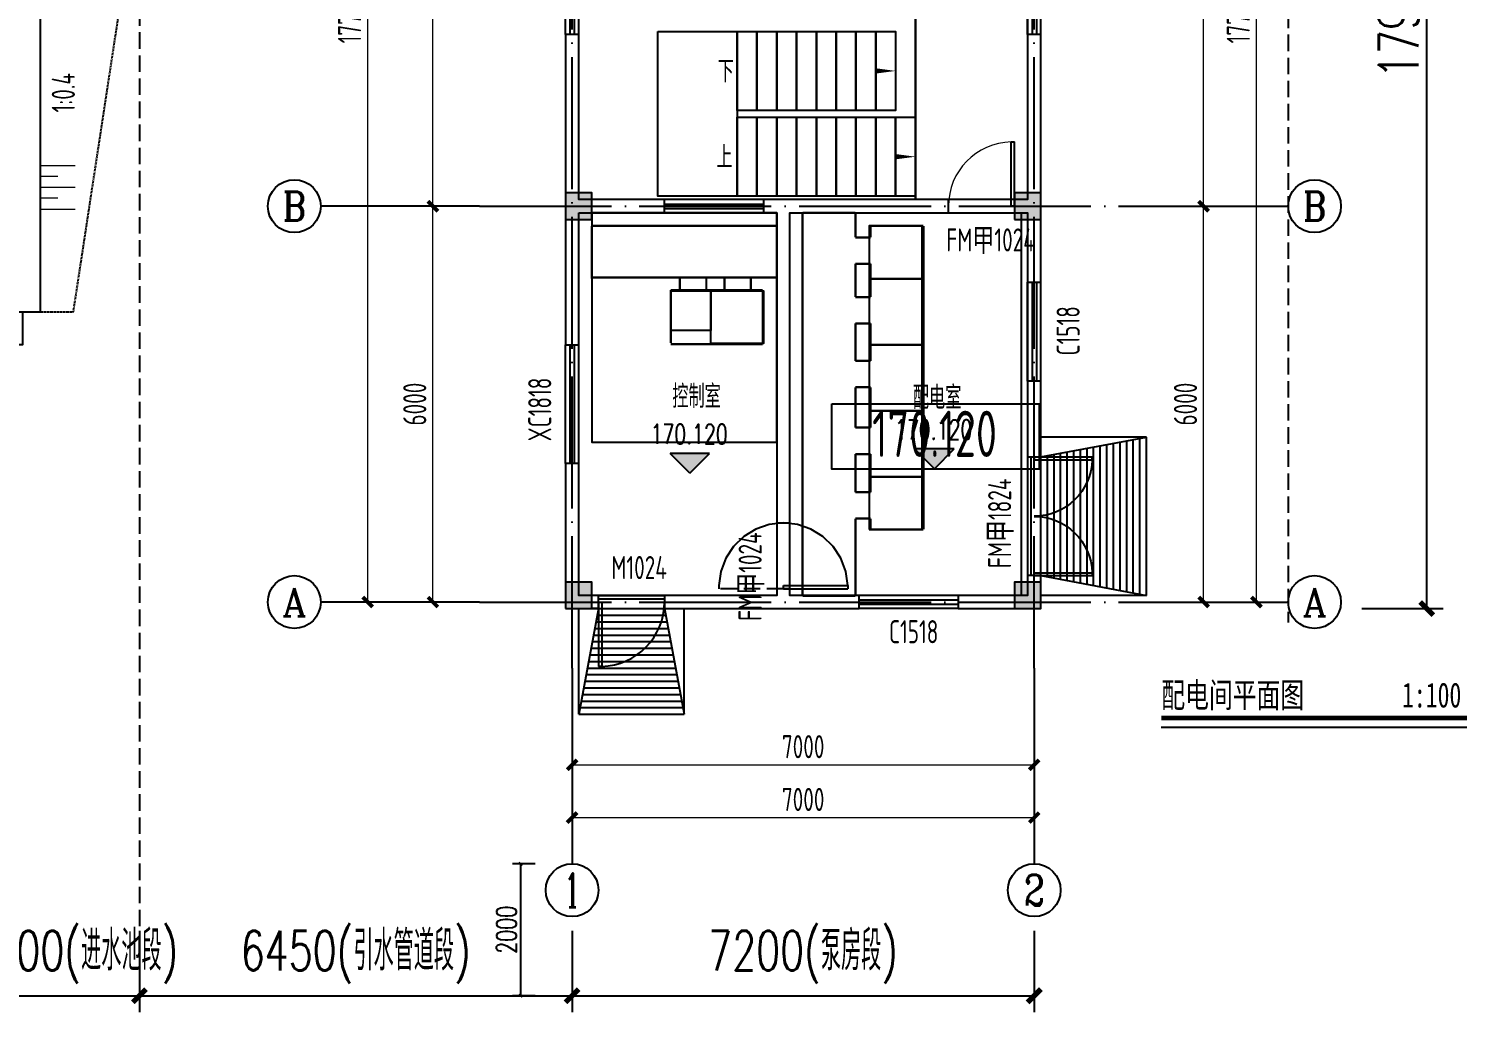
# Model space of a CAD drawing. Header units: millimetres. Extents: x 1742399 to 4898386, y 2481636 to 5226310.
# Drawn here: x 2471806 to 2493623, y 2524814 to 2539720 of the extents above; entities that cross this region are included whole.
import ezdxf
from ezdxf.enums import TextEntityAlignment as Align

# ---------------------------------------------------------------- set-up
doc = ezdxf.new("R2010")
doc.units = ezdxf.units.MM
doc.header["$LTSCALE"] = 1000
for name, pattern in [('DASH', [0.35, 0.25, -0.1]), ('DASHED', [0.75, 0.5, -0.25]), ('DOTE', [2.42, 2, -0.2, 0.02, -0.2])]:
    doc.linetypes.add(name, pattern=pattern)
for name, color, linetype in [('AXIS', 3, 'Continuous'), ('AXIS_TEXT', 7, 'Continuous'), ('DIM_SYMB', 3, 'Continuous'), ('DOOR_FIRE', 3, 'Continuous'), ('DOTE', 1, 'DOTE'), ('DXPM', 4, 'Continuous'), ('E-电缆沟', 2, 'Continuous'), ('E-箱柜', 3, 'Continuous'), ('PUB_DIM', 3, 'Continuous'), ('PUB_HATCH', 8, 'Continuous'), ('RAIL', 6, 'Continuous'), ('STAIR', 2, 'Continuous'), ('TWT_DIM', 3, 'Continuous'), ('WALL', 4, 'Continuous'), ('WALL_EXT', 4, 'Continuous'), ('WALL_INT', 4, 'Continuous'), ('WINDOW', 3, 'Continuous'), ('YHG_填充', 8, 'Continuous'), ('YHG_柱', 4, 'Continuous'), ('YHJ_引出、索引', 3, 'Continuous'), ('房间轮廓线', 6, 'Continuous'), ('控制间轮廓', 7, 'Continuous'), ('电缆沟', 7, 'Continuous'), ('细线', 4, 'Continuous'), ('轮廓线', 2, 'Continuous'), ('配电间轮廓', 7, 'Continuous')]:
    doc.layers.add(name, color=color, linetype=linetype)
doc.layers.add('FLOOR', color=2, linetype='Continuous', lineweight=30)
doc.layers.add('文字', color=4, linetype='Continuous', lineweight=0)
doc.styles.add('_TCH_AXIS', font='COMPLEX', dxfattribs={"bigfont": 'GBCBIG'})
doc.styles.add('_TCH_DIM', font='SIMPLEX', dxfattribs={"bigfont": 'GBCBIG'})
doc.styles.add('_TCH_DIM_T3', font='SIMPLEX', dxfattribs={"width": 0.705882, "bigfont": 'GBCBIG'})
doc.styles.add('biaotilan', font='', dxfattribs={"width": 0.7})
doc.styles.add('COMPLEX', font='COMPLEX')
doc.styles.add('HZ1', font='romans.shx', dxfattribs={"width": 0.7, "bigfont": 'hztxt.shx'})
doc.styles.add('TSSD_Rein', font='TSSDENG', dxfattribs={"width": 0.7, "bigfont": '@1HZTXT'})
doc.styles.add('TSSD_REIN_T3', font='tssdeng.shx', dxfattribs={"width": 0.7, "bigfont": 'hztxt.shx'})
doc.styles.add('tssdeng', font='tssdeng.shx', dxfattribs={"width": 0.7, "bigfont": 'hztxt.shx'})
doc.styles.get('biaotilan').set_extended_font_data('SimSun')
doc.dimstyles.new('_TCH_ARCH&&100', dxfattribs={"dimtxt": 350, "dimasz": 150, "dimexe": 100, "dimexo": 200, "dimgap": 100, "dimtad": 1, "dimdec": 0, "dimzin": 0, "dimdsep": 46, "dimtxsty": 'TSSD_REIN_T3', "dimblk": 'ARCHTICK', "dimcen": 0.09, "dimclrt": 7, "dimazin": 2, "dimtfac": 1, "dimtdec": 0, "dimtix": 1, "dimtmove": 2, "dimatfit": 3, "dimfxl": 1, "dimfxlon": 1, "dimtolj": 1, "dimtzin": 0, "dimlwd": 18, "dimlwe": 18, "dimarcsym": 0})
doc.dimstyles.new('_TCH_ARCH&&200', dxfattribs={"dimtxt": 600, "dimasz": 200, "dimexe": 250, "dimexo": 300, "dimgap": 126.25, "dimtad": 1, "dimdec": 0, "dimzin": 0, "dimdsep": 46, "dimtxsty": '_TCH_DIM_T3', "dimblk": 'ARCHTICK', "dimcen": 0.09, "dimclrt": 7, "dimazin": 2, "dimtfac": 1, "dimtdec": 0, "dimtix": 1, "dimtmove": 2, "dimatfit": 3, "dimfxl": 75, "dimtolj": 1, "dimtzin": 0, "dimarcsym": 0})
doc.dimstyles.new('_TCH_ARCH&&50', dxfattribs={"dimtxt": 148.75, "dimasz": 50, "dimexe": 125, "dimexo": 150, "dimgap": 63.125, "dimtad": 1, "dimdec": 0, "dimzin": 0, "dimdsep": 46, "dimtxsty": '_TCH_DIM_T3', "dimblk": 'ARCHTICK', "dimcen": 0.09, "dimclrt": 7, "dimazin": 2, "dimtfac": 1, "dimtdec": 0, "dimtix": 1, "dimtmove": 2, "dimatfit": 3, "dimfxl": 75, "dimtolj": 1, "dimtzin": 0, "dimarcsym": 0})

# ---------------------------------------------------------------- blocks, each defined once
blk = doc.blocks.new('$DorLib2D$00000001')
for p, q in [((0.45, 0.975), (0.5, 0.975)), ((0.45, 0), (0.45, 0.975)), ((0.5, 0), (0.5, 0.975)), ((0.5, 0), (0.45, 0))]:
    blk.add_line(p, q)
at = {"lineweight": 13}
blk.add_arc((0.475, 0), 0.975, 91.4693, 180, dxfattribs=at)
blk = doc.blocks.new('_ArchTick')
at = {"color": 0, "linetype": 'ByBlock', "const_width": 0.4}
blk.add_lwpolyline([(-0.5, -0.5), (0.5, 0.5)], dxfattribs=at)
blk = doc.blocks.new('*D1142')
at = {"layer": 'AXIS', "color": 0, "lineweight": 18, "transparency": 16777216}
for p, q in [((2490400, 2548731), (2490501, 2548731)), ((2490401, 2531031), (2490401, 2548731)), ((2490400, 2531031), (2490501, 2531031))]:
    blk.add_line(p, q, dxfattribs=at)
at = {"layer": 'Defpoints', "color": 0, "transparency": 16777216}
for p in [(2489563, 2548731), (2490401, 2548731), (2489563, 2531031)]:
    blk.add_point(p, dxfattribs=at)
at = {"layer": 'AXIS', "color": 0, "lineweight": 18, "transparency": 16777216, "xscale": 150, "yscale": 150, "zscale": 150}
for p, rotation in [((2490401, 2548731), 90), ((2490401, 2531031), 270)]:
    blk.add_blockref('_ArchTick', p, dxfattribs=dict(at, rotation=rotation))
at = {"layer": 'AXIS', "color": 7, "transparency": 16777216, "insert": (2490126, 2539881), "char_height": 350, "attachment_point": 5, "rotation": 90, "style": 'TSSD_REIN_T3'}
blk.add_mtext('\\A1;17700', dxfattribs=at)
blk = doc.blocks.new('*D1143')
at = {"layer": 'AXIS', "color": 0, "lineweight": 18, "transparency": 16777216}
for p, q in [((2489600, 2537031), (2489701, 2537031)), ((2489601, 2531031), (2489601, 2537031)), ((2489600, 2531031), (2489701, 2531031))]:
    blk.add_line(p, q, dxfattribs=at)
at = {"layer": 'Defpoints', "color": 0, "transparency": 16777216}
for p in [(2488888, 2537031), (2489601, 2537031), (2488888, 2531031)]:
    blk.add_point(p, dxfattribs=at)
at = {"layer": 'AXIS', "color": 0, "lineweight": 18, "transparency": 16777216, "xscale": 150, "yscale": 150, "zscale": 150}
for p, rotation in [((2489601, 2537031), 90), ((2489601, 2531031), 270)]:
    blk.add_blockref('_ArchTick', p, dxfattribs=dict(at, rotation=rotation))
at = {"layer": 'AXIS', "color": 7, "transparency": 16777216, "insert": (2489326, 2534031), "char_height": 350, "attachment_point": 5, "rotation": 90, "style": 'TSSD_REIN_T3'}
blk.add_mtext('\\A1;6000', dxfattribs=at)
blk = doc.blocks.new('*D1144')
at = {"layer": 'AXIS', "color": 0, "lineweight": 18, "transparency": 16777216}
for p, q in [((2489600, 2544031), (2489701, 2544031)), ((2489601, 2537031), (2489601, 2544031)), ((2489600, 2537031), (2489701, 2537031))]:
    blk.add_line(p, q, dxfattribs=at)
at = {"layer": 'Defpoints', "color": 0, "transparency": 16777216}
for p in [(2488888, 2544031), (2489601, 2544031), (2488888, 2537031)]:
    blk.add_point(p, dxfattribs=at)
at = {"layer": 'AXIS', "color": 0, "lineweight": 18, "transparency": 16777216, "xscale": 150, "yscale": 150, "zscale": 150}
for p, rotation in [((2489601, 2544031), 90), ((2489601, 2537031), 270)]:
    blk.add_blockref('_ArchTick', p, dxfattribs=dict(at, rotation=rotation))
at = {"layer": 'AXIS', "color": 7, "transparency": 16777216, "insert": (2489326, 2540531), "char_height": 350, "attachment_point": 5, "rotation": 90, "style": 'TSSD_REIN_T3'}
blk.add_mtext('\\A1;7000', dxfattribs=at)
blk = doc.blocks.new('*D1146')
at = {"layer": 'AXIS', "color": 0, "lineweight": 18, "transparency": 16777216}
for p, q in [((2480035, 2528565), (2480035, 2528464)), ((2480035, 2528564), (2487035, 2528564)), ((2487035, 2528565), (2487035, 2528464))]:
    blk.add_line(p, q, dxfattribs=at)
at = {"layer": 'Defpoints', "color": 0, "transparency": 16777216}
for p in [(2480035, 2530031), (2487035, 2530031), (2487035, 2528564)]:
    blk.add_point(p, dxfattribs=at)
at = {"layer": 'AXIS', "color": 0, "lineweight": 18, "transparency": 16777216, "xscale": 150, "yscale": 150, "zscale": 150, "rotation": 180}
blk.add_blockref('_ArchTick', (2480035, 2528564), dxfattribs=at)
at = {"layer": 'AXIS', "color": 0, "lineweight": 18, "transparency": 16777216, "xscale": 150, "yscale": 150, "zscale": 150}
blk.add_blockref('_ArchTick', (2487035, 2528564), dxfattribs=at)
at = {"layer": 'AXIS', "color": 7, "transparency": 16777216, "insert": (2483535, 2528839), "char_height": 350, "attachment_point": 5, "style": 'TSSD_REIN_T3'}
blk.add_mtext('\\A1;7000', dxfattribs=at)
blk = doc.blocks.new('*D1149')
at = {"layer": 'AXIS', "color": 0, "lineweight": 18, "transparency": 16777216}
for p, q in [((2476940, 2548731), (2476839, 2548731)), ((2476939, 2531031), (2476939, 2548731)), ((2476940, 2531031), (2476839, 2531031))]:
    blk.add_line(p, q, dxfattribs=at)
at = {"layer": 'Defpoints', "color": 0, "transparency": 16777216}
for p in [(2476939, 2548731), (2478632, 2548731), (2478632, 2531031)]:
    blk.add_point(p, dxfattribs=at)
at = {"layer": 'AXIS', "color": 0, "lineweight": 18, "transparency": 16777216, "xscale": 150, "yscale": 150, "zscale": 150}
for p, rotation in [((2476939, 2548731), 90), ((2476939, 2531031), 270)]:
    blk.add_blockref('_ArchTick', p, dxfattribs=dict(at, rotation=rotation))
at = {"layer": 'AXIS', "color": 7, "transparency": 16777216, "insert": (2476664, 2539881), "char_height": 350, "attachment_point": 5, "rotation": 90, "style": 'TSSD_REIN_T3'}
blk.add_mtext('\\A1;17700', dxfattribs=at)
blk = doc.blocks.new('*D1150')
at = {"layer": 'AXIS', "color": 0, "lineweight": 18, "transparency": 16777216}
for p, q in [((2477928, 2537031), (2477827, 2537031)), ((2477927, 2531031), (2477927, 2537031)), ((2477928, 2531031), (2477827, 2531031))]:
    blk.add_line(p, q, dxfattribs=at)
at = {"layer": 'Defpoints', "color": 0, "transparency": 16777216}
for p in [(2477927, 2537031), (2478632, 2537031), (2478632, 2531031)]:
    blk.add_point(p, dxfattribs=at)
at = {"layer": 'AXIS', "color": 0, "lineweight": 18, "transparency": 16777216, "xscale": 150, "yscale": 150, "zscale": 150}
for p, rotation in [((2477927, 2537031), 90), ((2477927, 2531031), 270)]:
    blk.add_blockref('_ArchTick', p, dxfattribs=dict(at, rotation=rotation))
at = {"layer": 'AXIS', "color": 7, "transparency": 16777216, "insert": (2477652, 2534031), "char_height": 350, "attachment_point": 5, "rotation": 90, "style": 'TSSD_REIN_T3'}
blk.add_mtext('\\A1;6000', dxfattribs=at)
blk = doc.blocks.new('*D1151')
at = {"layer": 'AXIS', "color": 0, "lineweight": 18, "transparency": 16777216}
for p, q in [((2477928, 2544031), (2477827, 2544031)), ((2477927, 2537031), (2477927, 2544031)), ((2477928, 2537031), (2477827, 2537031))]:
    blk.add_line(p, q, dxfattribs=at)
at = {"layer": 'Defpoints', "color": 0, "transparency": 16777216}
for p in [(2477927, 2544031), (2478632, 2544031), (2478632, 2537031)]:
    blk.add_point(p, dxfattribs=at)
at = {"layer": 'AXIS', "color": 0, "lineweight": 18, "transparency": 16777216, "xscale": 150, "yscale": 150, "zscale": 150}
for p, rotation in [((2477927, 2544031), 90), ((2477927, 2537031), 270)]:
    blk.add_blockref('_ArchTick', p, dxfattribs=dict(at, rotation=rotation))
at = {"layer": 'AXIS', "color": 7, "transparency": 16777216, "insert": (2477652, 2540531), "char_height": 350, "attachment_point": 5, "rotation": 90, "style": 'TSSD_REIN_T3'}
blk.add_mtext('\\A1;7000', dxfattribs=at)
blk = doc.blocks.new('_AXISO')
blk.add_circle((0, 0), 0.5)
at = {"layer": 'AXIS_TEXT', "style": 'COMPLEX', "width": 1.041667}
blk.add_attdef('A', text='', height=0.56, dxfattribs=at).set_placement((-0.25, -0.28), (0.25, -0.28), align=Align.FIT)
blk = doc.blocks.new('*U1118')
at = {"layer": 'WINDOW'}
for p, q in [((0, 900), (877, 900)), ((0, 900), (0, 855)), ((877, 855), (877, 900)), ((0, 855), (877, 855)), ((0, -855), (877, -855)), ((0, -900), (0, -855)), ((877, -855), (877, -900)), ((0, -900), (877, -900))]:
    blk.add_line(p, q, dxfattribs=at)
at = {"layer": 'WINDOW', "extrusion": (0, 0, -1)}
for centre, major_axis, start_param, end_param in [((0, 877), (620, 620), 0.811042, 2.356194), ((0, -878), (-620, 620), 0.785398, 2.330551)]:
    blk.add_ellipse(centre, major_axis=major_axis, ratio=1, start_param=start_param, end_param=end_param, dxfattribs=at)
at = {"style": 'HZ1', "width": 0.7, "flags": 1}
blk.add_attdef('编号', (-948, -131), '', height=300, dxfattribs=at)
blk = doc.blocks.new('平面_单开门_宽度1000')
at = {"layer": 'WINDOW'}
for p, q in [((0, 0), (50, 0)), ((0, 0), (0, -975)), ((50, 0), (50, -975)), ((50, -975), (0, -975))]:
    blk.add_line(p, q, dxfattribs=at)
blk.add_ellipse((25, 0), major_axis=(559, 799), ratio=1, start_param=3.777471, end_param=5.322623, dxfattribs=at)
at = {"style": 'HZ1', "width": 0.7, "flags": 1}
blk.add_attdef('编号', (334, 254), '', height=300, dxfattribs=at)
blk = doc.blocks.new('平面_双向单开门_宽度1000')
at = {"layer": 'WINDOW'}
for p, q in [((-417, 907), (-599, 794)), ((-213, 976), (-417, 907)), ((0, 1000), (-213, 976)), ((213, 976), (0, 1000)), ((417, 907), (213, 976)), ((599, 794), (417, 907)), ((-599, 794), (-753, 644)), ((753, 644), (599, 794)), ((-871, 464), (-946, 263)), ((-753, 644), (-871, 464)), ((871, 464), (753, 644)), ((946, 263), (871, 464)), ((-946, 263), (-975, 50)), ((975, 50), (946, 263)), ((-975, 50), (-975, 0)), ((0, 50), (975, 50)), ((0, 0), (0, 50)), ((0, 0), (975, 0)), ((975, 50), (975, 0))]:
    blk.add_line(p, q, dxfattribs=at)
at = {"layer": 'WINDOW', "linetype": 'DASH'}
blk.add_line((0, 0), (-975, 0), dxfattribs=at)
at = {"style": 'HZ1', "width": 0.7, "flags": 1}
blk.add_attdef('编号', (-178, -413), '', height=300, dxfattribs=at)
blk = doc.blocks.new('标高_平面标注')
at = {"layer": 'AXIS'}
blk.add_hatch(color=256, dxfattribs=at).paths.add_polyline_path([(0, 0), (300, 300), (-300, 300)])
for p, q in [((0, 0), (-300, 300)), ((300, 300), (-300, 300)), ((0, 0), (300, 300))]:
    blk.add_line(p, q, dxfattribs=at)
at = {"layer": 'AXIS_TEXT', "style": 'HZ1', "width": 0.7, "flags": 4}
blk.add_attdef('标高', text='', height=300, dxfattribs=at).set_placement((-11, 442), align=Align.CENTER)
blk = doc.blocks.new('*U1021')
at = {"layer": 'DXPM', "color": 4, "linetype": 'DASHED', "ltscale": 0.03, "flags": 128}
blk.add_lwpolyline([(500, -5700), (1000, -5700), (1792, -500)], dxfattribs=at)
at = {"layer": 'RAIL'}
blk.add_lwpolyline([(60, -5700), (60, -440)], dxfattribs=at)
at = {"layer": '文字', "color": 3}
for p, q in [((1024, -3486), (500, -3486)), ((762, -3649), (500, -3649)), ((1024, -3818), (500, -3818)), ((762, -3980), (500, -3980)), ((1024, -4149), (500, -4149))]:
    blk.add_line(p, q, dxfattribs=at)
at = {"layer": '文字'}
for p, q in [((-835, -4711), (-835, -5700)), ((-514, -4711), (-514, -5700)), ((-193, -4711), (-193, -5700)), ((-674, -5206), (-674, -5700)), ((-354, -5206), (-354, -5700))]:
    blk.add_line(p, q, dxfattribs=at)
at = {"layer": '轮廓线'}
blk.add_line((0, 0), (-4500, 0), dxfattribs=at)
for points in [[(0, -500), (0, -5700), (500, -5700), (500, -500)], [(0, -5700), (-4500, -5700)], [(226, -5700), (226, -6200), (-4500, -6200)]]:
    blk.add_lwpolyline(points, dxfattribs=at)
at = {"color": 3, "style": 'TSSD_Rein', "width": 0.7}
blk.add_text('1:0.4', height=350, rotation=90, dxfattribs=at).set_placement((847, -2082), align=Align.MIDDLE_RIGHT)
blk.add_attdef('坡度-平面', (-2667, -5307), '', height=300, dxfattribs=at)
at = {"layer": 'AXIS', "color": 3, "style": 'TSSD_Rein', "width": 0.7}
for s, p in [('引水渠道', (-3291, -2545)), ('C20素混凝土护坡', (-3514, -2957))]:
    blk.add_text(s, height=350, dxfattribs=at).set_placement(p)
at = {"layer": 'TWT_DIM', "color": 3, "style": 'TSSD_Rein', "width": 0.7}
for s, p in [('引水坡道', (-3378, -2487)), ('C20素混凝土护坡', (-4265, -3341))]:
    blk.add_text(s, height=700, dxfattribs=at).set_placement(p)
blk.add_attdef('坡度-总平', (-3251, -5425), '', height=700, dxfattribs=at)
blk = doc.blocks.new('*D1156')
at = {"layer": 'AXIS', "color": 0, "lineweight": 18, "transparency": 16777216}
for p, q in [((2480035, 2527765), (2480035, 2527664)), ((2480035, 2527764), (2487035, 2527764)), ((2487035, 2527765), (2487035, 2527664))]:
    blk.add_line(p, q, dxfattribs=at)
at = {"layer": 'Defpoints', "color": 0, "transparency": 16777216}
for p in [(2480035, 2529050), (2487035, 2529050), (2487035, 2527764)]:
    blk.add_point(p, dxfattribs=at)
at = {"layer": 'AXIS', "color": 0, "lineweight": 18, "transparency": 16777216, "xscale": 150, "yscale": 150, "zscale": 150, "rotation": 180}
blk.add_blockref('_ArchTick', (2480035, 2527764), dxfattribs=at)
at = {"layer": 'AXIS', "color": 0, "lineweight": 18, "transparency": 16777216, "xscale": 150, "yscale": 150, "zscale": 150}
blk.add_blockref('_ArchTick', (2487035, 2527764), dxfattribs=at)
at = {"layer": 'AXIS', "color": 7, "transparency": 16777216, "insert": (2483535, 2528039), "char_height": 350, "attachment_point": 5, "style": 'TSSD_REIN_T3'}
blk.add_mtext('\\A1;7000', dxfattribs=at)
blk = doc.blocks.new('*D1157')
at = {"layer": 'Defpoints', "color": 0, "transparency": 16777216}
for p in [(2480035, 2526350), (2487035, 2526350), (2487035, 2525064)]:
    blk.add_point(p, dxfattribs=at)
at = {"layer": 'TWT_DIM', "color": 0, "lineweight": -2, "transparency": 16777216}
for p, q in [((2480035, 2526050), (2480035, 2524814)), ((2487035, 2526050), (2487035, 2524814)), ((2480035, 2525064), (2487035, 2525064))]:
    blk.add_line(p, q, dxfattribs=at)
at = {"layer": 'TWT_DIM', "color": 0, "lineweight": -2, "transparency": 16777216, "xscale": 200, "yscale": 200, "zscale": 200, "rotation": 180}
blk.add_blockref('_ArchTick', (2480035, 2525064), dxfattribs=at)
at = {"layer": 'TWT_DIM', "color": 0, "lineweight": -2, "transparency": 16777216, "xscale": 200, "yscale": 200, "zscale": 200}
blk.add_blockref('_ArchTick', (2487035, 2525064), dxfattribs=at)
at = {"layer": 'TWT_DIM', "color": 7, "transparency": 16777216, "insert": (2483535, 2525648), "char_height": 600, "attachment_point": 5, "style": '_TCH_DIM_T3'}
blk.add_mtext('\\A1;{\\W0.70588;7200(泵房段)}', dxfattribs=at)
blk = doc.blocks.new('*D1158')
at = {"layer": 'Defpoints', "color": 0, "transparency": 16777216}
for p in [(2473482, 2526350), (2480035, 2526350), (2480035, 2525064)]:
    blk.add_point(p, dxfattribs=at)
at = {"layer": 'TWT_DIM', "color": 0, "lineweight": -2, "transparency": 16777216}
for p, q in [((2473482, 2526050), (2473482, 2524814)), ((2480035, 2526050), (2480035, 2524814)), ((2473482, 2525064), (2480035, 2525064))]:
    blk.add_line(p, q, dxfattribs=at)
at = {"layer": 'TWT_DIM', "color": 0, "lineweight": -2, "transparency": 16777216, "xscale": 200, "yscale": 200, "zscale": 200, "rotation": 180}
blk.add_blockref('_ArchTick', (2473482, 2525064), dxfattribs=at)
at = {"layer": 'TWT_DIM', "color": 0, "lineweight": -2, "transparency": 16777216, "xscale": 200, "yscale": 200, "zscale": 200}
blk.add_blockref('_ArchTick', (2480035, 2525064), dxfattribs=at)
at = {"layer": 'TWT_DIM', "color": 7, "transparency": 16777216, "insert": (2476759, 2525648), "char_height": 600, "attachment_point": 5, "style": '_TCH_DIM_T3'}
blk.add_mtext('\\A1;{\\W0.70588;6450(引水管道段)}', dxfattribs=at)
blk = doc.blocks.new('*D1159')
at = {"layer": 'Defpoints', "color": 0, "transparency": 16777216}
for p in [(2471482, 2526350), (2473482, 2526350), (2473482, 2525064)]:
    blk.add_point(p, dxfattribs=at)
at = {"layer": 'TWT_DIM', "color": 0, "lineweight": -2, "transparency": 16777216}
for p, q in [((2471482, 2526050), (2471482, 2524814)), ((2473482, 2526050), (2473482, 2524814)), ((2471482, 2525064), (2471282, 2525064)), ((2471482, 2525064), (2473482, 2525064)), ((2473482, 2525064), (2473682, 2525064))]:
    blk.add_line(p, q, dxfattribs=at)
at = {"layer": 'TWT_DIM', "color": 0, "lineweight": -2, "transparency": 16777216, "xscale": 200, "yscale": 200, "zscale": 200}
blk.add_blockref('_ArchTick', (2471482, 2525064), dxfattribs=at)
at = {"layer": 'TWT_DIM', "color": 0, "lineweight": -2, "transparency": 16777216, "xscale": 200, "yscale": 200, "zscale": 200, "rotation": 180}
blk.add_blockref('_ArchTick', (2473482, 2525064), dxfattribs=at)
at = {"layer": 'TWT_DIM', "color": 7, "transparency": 16777216, "insert": (2472482, 2525648), "char_height": 600, "attachment_point": 5, "style": '_TCH_DIM_T3'}
blk.add_mtext('\\A1;{\\W0.70588;2000(进水池段)}', dxfattribs=at)
blk = doc.blocks.new('*D1160')
at = {"layer": 'Defpoints', "color": 0, "transparency": 16777216}
for p in [(2491695, 2548831), (2492981, 2548831), (2491695, 2530931)]:
    blk.add_point(p, dxfattribs=at)
at = {"layer": 'TWT_DIM', "color": 0, "lineweight": -2, "transparency": 16777216}
for p, q in [((2491995, 2548831), (2493231, 2548831)), ((2492981, 2530931), (2492981, 2548831)), ((2491995, 2530931), (2493231, 2530931))]:
    blk.add_line(p, q, dxfattribs=at)
at = {"layer": 'TWT_DIM', "color": 0, "lineweight": -2, "transparency": 16777216, "xscale": 200, "yscale": 200, "zscale": 200}
for p, rotation in [((2492981, 2548831), 90), ((2492981, 2530931), 270)]:
    blk.add_blockref('_ArchTick', p, dxfattribs=dict(at, rotation=rotation))
at = {"layer": 'TWT_DIM', "color": 7, "transparency": 16777216, "insert": (2492554, 2539881), "char_height": 600, "attachment_point": 5, "rotation": 90, "style": '_TCH_DIM_T3'}
blk.add_mtext('\\A1;17900', dxfattribs=at)
blk = doc.blocks.new('总平_标高')
at = {"layer": 'TWT_DIM', "color": 3}
blk.add_lwpolyline([(-1556, 989), (1583, 989), (1583, 0), (-1556, 0)], close=True, dxfattribs=at)
at = {"layer": 'TWT_DIM', "color": 3, "style": 'TSSD_Rein', "width": 0.7}
blk.add_attdef('标高', text='', height=700, dxfattribs=at).set_placement((1, 186), align=Align.CENTER)
blk = doc.blocks.new('平面_窗')
at = {"layer": 'WINDOW'}
for p, q in [((-100, 0), (100, 0)), ((-100, -1800), (-100, 0)), ((-33, 0), (-33, -1800)), ((33, 0), (33, -1800)), ((100, -1800), (100, 0)), ((100, -1800), (-100, -1800))]:
    blk.add_line(p, q, dxfattribs=at)
at = {"style": 'HZ1', "width": 0.7, "flags": 1}
blk.add_attdef('编号', (-598, -1035), '', height=300, dxfattribs=at)
blk = doc.blocks.new('*U1073')
at = {"layer": 'WINDOW'}
for p, q in [((-100, 0), (100, 0)), ((-100, -1500), (-100, 0)), ((-33, 0), (-33, -1500)), ((33, 0), (33, -1500)), ((100, -1500), (100, 0)), ((100, -1500), (-100, -1500))]:
    blk.add_line(p, q, dxfattribs=at)
at = {"style": 'HZ1', "width": 0.7, "flags": 1}
blk.add_attdef('编号', (-598, -1035), '', height=300, dxfattribs=at)
blk = doc.blocks.new('*U1072')
at = {"layer": 'STAIR'}
for p, q in [((1600, 2400), (0, 2400)), ((0, 0), (0, 2400)), ((0, 2100), (1600, 2400)), ((1600, 0), (1600, 2400)), ((500, 206), (500, 2194)), ((600, 188), (600, 2213)), ((700, 169), (700, 2231)), ((800, 150), (800, 2250)), ((900, 131), (900, 2269)), ((1000, 113), (1000, 2287)), ((1100, 94), (1100, 2306)), ((1200, 75), (1200, 2325)), ((1300, 56), (1300, 2344)), ((1400, 38), (1400, 2362)), ((1500, 19), (1500, 2381)), ((100, 281), (100, 2119)), ((200, 263), (200, 2138)), ((300, 244), (300, 2156)), ((400, 225), (400, 2175)), ((0, 300), (1600, 0)), ((1600, 0), (0, 0))]:
    blk.add_line(p, q, dxfattribs=at)
at = {"layer": 'WALL'}
blk.add_line((0, 2100), (0, 2200), dxfattribs=at)
blk = doc.blocks.new('*U1074')
at = {"layer": 'STAIR'}
for p, q in [((1600, 1600), (0, 1600)), ((0, 0), (0, 1600)), ((0, 1300), (1600, 1600)), ((1300, 56), (1300, 1544)), ((1400, 38), (1400, 1562)), ((1500, 19), (1500, 1581)), ((1600, 0), (1600, 1600)), ((100, 281), (100, 1319)), ((200, 263), (200, 1338)), ((300, 244), (300, 1356)), ((400, 225), (400, 1375)), ((500, 206), (500, 1394)), ((600, 188), (600, 1413)), ((700, 169), (700, 1431)), ((800, 150), (800, 1450)), ((900, 131), (900, 1469)), ((1000, 113), (1000, 1487)), ((1100, 94), (1100, 1506)), ((1200, 75), (1200, 1525)), ((0, 300), (1600, 0)), ((1600, 0), (0, 0))]:
    blk.add_line(p, q, dxfattribs=at)
at = {"layer": 'WALL'}
blk.add_line((0, 1300), (0, 1400), dxfattribs=at)
blk = doc.blocks.new('*U1035')
at = {"layer": 'STAIR'}
for points in [[(0, 2500), (1200, 2500), (1200, 0), (0, 0)], [(1200, 2500), (1500, 2500), (1500, 1300), (1200, 1300)], [(1500, 2500), (1800, 2500), (1800, 1300), (1500, 1300)], [(1800, 2500), (2100, 2500), (2100, 1300), (1800, 1300)], [(2100, 2500), (2400, 2500), (2400, 1300), (2100, 1300)], [(2400, 2500), (2700, 2500), (2700, 1300), (2400, 1300)], [(2700, 2500), (3000, 2500), (3000, 1300), (2700, 1300)], [(3000, 2500), (3300, 2500), (3300, 1300), (3000, 1300)], [(3300, 2500), (3600, 2500), (3600, 1300), (3300, 1300)], [(1200, 1200), (1500, 1200), (1500, 0), (1200, 0)], [(1500, 1200), (1800, 1200), (1800, 0), (1500, 0)], [(1800, 1200), (2100, 1200), (2100, 0), (1800, 0)], [(2100, 1200), (2400, 1200), (2400, 0), (2100, 0)], [(2400, 1200), (2700, 1200), (2700, 0), (2400, 0)], [(2700, 1200), (3000, 1200), (3000, 0), (2700, 0)], [(3000, 1200), (3300, 1200), (3300, 0), (3000, 0)], [(3300, 1200), (3600, 1200), (3600, 0), (3300, 0)], [(3600, 1200), (3900, 1200), (3900, 0), (3600, 0)]]:
    blk.add_lwpolyline(points, close=True, dxfattribs=at)
for points in [[(1500, 2500), (1500, 1300)], [(1500, 1200), (1500, 0)]]:
    blk.add_lwpolyline(points, dxfattribs=at)
at = {"layer": 'YHJ_引出、索引'}
for points in [[(1200, 1900, 0, 0, 0), (3600, 1900, 0, 80, 0), (3300, 1900, 0, 0, 0)], [(1200, 600, 0, 0, 0), (3900, 600, 0, 80, 0), (3600, 600, 0, 0, 0)]]:
    blk.add_lwpolyline(points, format="xyseb", dxfattribs=at)
at = {"layer": 'YHJ_引出、索引', "color": 7, "style": '_TCH_DIM'}
for s, p in [('下', (905, 1725)), ('上', (886, 425))]:
    blk.add_text(s, height=338, dxfattribs=at).set_placement(p)
blk = doc.blocks.new('*U1058')
at = {"layer": 'PUB_HATCH'}
blk.add_solid([(-200, -200), (200, -200), (-200, 200), (200, 200)], dxfattribs=at)
at = {"layer": 'YHG_柱'}
blk.add_lwpolyline([(-200, -200), (200, -200), (200, 200), (-200, 200)], close=True, dxfattribs=at)
blk = doc.blocks.new('*D1162')
at = {"layer": 'Defpoints', "color": 0, "transparency": 16777216}
for p in [(2479627, 2527064), (2479255, 2525064), (2479627, 2525064)]:
    blk.add_point(p, dxfattribs=at)
at = {"layer": 'YHG_填充', "color": 0, "lineweight": -2, "transparency": 16777216}
for p, q in [((2479477, 2527064), (2479130, 2527064)), ((2479255, 2527064), (2479255, 2525064)), ((2479477, 2525064), (2479130, 2525064))]:
    blk.add_line(p, q, dxfattribs=at)
at = {"layer": 'YHG_填充', "color": 0, "lineweight": -2, "transparency": 16777216, "xscale": 50, "yscale": 50, "zscale": 50}
for p, rotation in [((2479255, 2527064), 90), ((2479255, 2525064), 270)]:
    blk.add_blockref('_ArchTick', p, dxfattribs=dict(at, rotation=rotation))
at = {"layer": 'YHG_填充', "color": 7, "transparency": 16777216, "insert": (2479042, 2526064), "char_height": 300, "attachment_point": 5, "rotation": 90, "style": '_TCH_DIM_T3'}
blk.add_mtext('\\A1;2000', dxfattribs=at)

msp = doc.modelspace()

# ---------------------------------------------------------------- linework, layer by layer
at = {"layer": 'AXIS'}
for p, q in [((2478632, 2537031.4), (2476227.9, 2537031.4)), ((2489562.6, 2537031.4), (2490880.7, 2537031.4)), ((2478632, 2531031.4), (2476227.9, 2531031.4)), ((2489562.6, 2531031.4), (2490880.7, 2531031.4)), ((2480035, 2530031.4), (2480035, 2527064.4)), ((2487035, 2530031.4), (2487035, 2527064.4))]:
    msp.add_line(p, q, dxfattribs=at)
at = {"layer": 'DIM_SYMB', "const_width": 70}
msp.add_lwpolyline([(2488960, 2529272.5), (2493588, 2529272.5)], dxfattribs=at)
at = {"layer": 'DIM_SYMB'}
msp.add_lwpolyline([(2488960, 2529132.5), (2493588, 2529132.5)], dxfattribs=at)
at = {"layer": 'DOTE'}
for p, q in [((2480035, 2530031.4), (2480035, 2549731.4)), ((2487035, 2530031.4), (2487035, 2549731.4)), ((2478632, 2537031.4), (2489562.6, 2537031.4)), ((2478632, 2531031.4), (2489562.6, 2531031.4))]:
    msp.add_line(p, q, dxfattribs=at)
at = {"layer": 'E-电缆沟', "const_width": 35}
for points in [[(2483526.6, 2536931.4), (2483526.6, 2536358.7)], [(2483526.6, 2536931.4), (2484326.6, 2536931.4)], [(2484326.6, 2536931.4), (2484326.6, 2536558.7)], [(2483135, 2536731.4), (2480335, 2536731.4)], [(2480335, 2536731.4), (2480335, 2535931.4)], [(2483135, 2536731.4), (2483135, 2535931.4)], [(2484556.1, 2536731.2), (2484556.1, 2536558.7)], [(2484556.1, 2536731.2), (2485356.1, 2536731.2)], [(2485356.1, 2536731.2), (2485356.1, 2536358.7)], [(2484556.1, 2536558.7), (2484326.6, 2536558.7)], [(2483526.6, 2536358.7), (2483526.6, 2535453.3)], [(2485356.1, 2536358.7), (2485356.1, 2535453.3)], [(2484556.1, 2536158.7), (2484326.6, 2536158.7)], [(2484326.6, 2536158.7), (2484326.6, 2535653.3)], [(2484556.1, 2536158.7), (2484556.1, 2535653.3)], [(2483135, 2535948.5), (2480335, 2535948.5)], [(2482922.9, 2535758.5), (2481528.6, 2535758.5)], [(2481528.6, 2535758.5), (2481528.6, 2534958.5)], [(2481668.3, 2535757.8), (2481668.3, 2535948.2)], [(2482068.3, 2535948.2), (2481668.3, 2535948.2)], [(2482068.3, 2535757.8), (2481668.3, 2535757.8)], [(2482068.3, 2535757.8), (2482068.3, 2535948.2)], [(2482341.4, 2535757.9), (2482341.4, 2535949.1)], [(2482741.4, 2535949.1), (2482341.4, 2535949.1)], [(2482741.4, 2535757.9), (2482341.4, 2535757.9)], [(2482741.4, 2535740.7), (2482741.4, 2535931.9)], [(2482922.9, 2535741.3), (2482922.9, 2534941.3)], [(2484556.1, 2535653.3), (2484326.6, 2535653.3)], [(2483526.6, 2535453.3), (2483526.6, 2534486.3)], [(2485356.1, 2535453.3), (2485356.1, 2534486.3)], [(2484556.1, 2535253.3), (2484326.6, 2535253.3)], [(2484326.6, 2535253.3), (2484326.6, 2534686.3)], [(2484556.1, 2535253.3), (2484556.1, 2534686.3)], [(2482922.9, 2534941.3), (2481528.6, 2534941.3)], [(2484556.1, 2534686.3), (2484326.6, 2534686.3)], [(2483526.6, 2534486.3), (2483526.6, 2533474.8)], [(2485356.1, 2534486.3), (2485356.1, 2533474.8)], [(2484326.6, 2534286.3), (2484326.6, 2533674.8)], [(2484556.1, 2534286.3), (2484326.6, 2534286.3)], [(2484556.1, 2534286.3), (2484556.1, 2533674.8)], [(2484556.1, 2533674.8), (2484326.6, 2533674.8)], [(2483526.6, 2533474.8), (2483526.6, 2532496.3)], [(2485356.1, 2533474.8), (2485356.1, 2532496.3)], [(2484556.1, 2533274.8), (2484326.6, 2533274.8)], [(2484326.6, 2533274.8), (2484326.6, 2532696.3)], [(2484556.1, 2533274.8), (2484556.1, 2532696.3)], [(2483526.6, 2532496.3), (2483526.6, 2531126.6)], [(2484556.1, 2532696.3), (2484326.6, 2532696.3)], [(2485356.1, 2532496.3), (2485356.1, 2532131.4)], [(2484556.1, 2532296.3), (2484326.6, 2532296.3)], [(2484326.6, 2532296.3), (2484326.6, 2531126.6)], [(2484556.1, 2532296.3), (2484556.1, 2532131.4)], [(2484556.1, 2532131.4), (2485356.1, 2532131.4)], [(2483526.6, 2531126.6), (2484326.6, 2531126.6)]]:
    msp.add_lwpolyline(points, dxfattribs=at)
at = {"layer": 'E-箱柜', "color": 3}
for points in [[(2484535, 2535931.4), (2485335, 2535931.4), (2485335, 2536731.4), (2484535, 2536731.4)], [(2484535, 2534931.4), (2485335, 2534931.4), (2485335, 2535931.4), (2484535, 2535931.4)], [(2482135, 2535748.5), (2482135, 2535148.5), (2481535, 2535148.5), (2481535, 2535748.5)], [(2482135, 2534948.5), (2482135, 2535748.5), (2482935, 2535748.5), (2482935, 2534948.5)], [(2484535, 2533931.4), (2485335, 2533931.4), (2485335, 2534931.4), (2484535, 2534931.4)], [(2484535, 2532931.4), (2485335, 2532931.4), (2485335, 2533931.4), (2484535, 2533931.4)], [(2484535, 2532131.4), (2485335, 2532131.4), (2485335, 2532931.4), (2484535, 2532931.4)]]:
    msp.add_lwpolyline(points, close=True, dxfattribs=at)
at = {"layer": 'FLOOR'}
msp.add_lwpolyline([(2485235, 2548631.4), (2485235, 2537131.4)], dxfattribs=at)
at = {"layer": 'WALL_EXT'}
for p, q in [((2480135, 2539631.4), (2479935, 2539631.4)), ((2479935, 2539631.4), (2479935, 2537231.4)), ((2480135, 2537231.4), (2480135, 2539631.4)), ((2487135, 2539631.4), (2486935, 2539631.4)), ((2486935, 2539631.4), (2486935, 2537231.4)), ((2487135, 2537231.4), (2487135, 2539631.4)), ((2479935, 2536831.4), (2479935, 2534931.4)), ((2480135, 2534931.4), (2480135, 2536831.4)), ((2486935, 2536831.4), (2486935, 2535881.4)), ((2487135, 2535881.4), (2487135, 2536831.4)), ((2486935, 2535881.4), (2487135, 2535881.4)), ((2479935, 2534931.4), (2480135, 2534931.4)), ((2486935, 2534381.4), (2486935, 2533231.4)), ((2487135, 2534381.4), (2486935, 2534381.4)), ((2487135, 2533231.4), (2487135, 2534381.4)), ((2486935, 2533231.4), (2487135, 2533231.4)), ((2480135, 2533131.4), (2479935, 2533131.4)), ((2479935, 2533131.4), (2479935, 2530931.4)), ((2480135, 2531131.4), (2480135, 2533131.4)), ((2487135, 2531431.4), (2486935, 2531431.4)), ((2486935, 2531431.4), (2486935, 2531131.4)), ((2487135, 2531331.4), (2487135, 2531431.4)), ((2487135, 2530931.4), (2487135, 2531431.4)), ((2480435, 2531131.4), (2480135, 2531131.4)), ((2480435, 2530931.4), (2480435, 2531131.4)), ((2483135, 2531131.4), (2481435, 2531131.4)), ((2481435, 2531131.4), (2481435, 2530931.4)), ((2484385, 2531131.4), (2483335, 2531131.4)), ((2484385, 2530931.4), (2484385, 2531131.4)), ((2486935, 2531131.4), (2485885, 2531131.4)), ((2485885, 2531131.4), (2485885, 2530931.4)), ((2479935, 2530931.4), (2480235, 2530931.4)), ((2480435, 2530931.4), (2480335, 2530931.4)), ((2481435, 2530931.4), (2483235, 2530931.4)), ((2483235, 2530931.4), (2484385, 2530931.4)), ((2485885, 2530931.4), (2487135, 2530931.4))]:
    msp.add_line(p, q, dxfattribs=at)
at = {"layer": 'WALL_INT'}
for p, q in [((2481435, 2537131.4), (2480335, 2537131.4)), ((2481435, 2536931.4), (2481435, 2537131.4)), ((2483235, 2537131.4), (2482935, 2537131.4)), ((2482935, 2537131.4), (2482935, 2536931.4)), ((2485735, 2537131.4), (2483235, 2537131.4)), ((2485735, 2536931.4), (2485735, 2537131.4)), ((2480335, 2536931.4), (2481435, 2536931.4)), ((2482935, 2536931.4), (2483135, 2536931.4)), ((2483135, 2536931.4), (2483135, 2532231.4)), ((2483335, 2532231.4), (2483335, 2536931.4)), ((2483335, 2536931.4), (2485735, 2536931.4)), ((2483135, 2532231.4), (2483335, 2532231.4)), ((2483335, 2531231.4), (2483135, 2531231.4)), ((2483135, 2531231.4), (2483135, 2531131.4)), ((2483335, 2531131.4), (2483335, 2531231.4))]:
    msp.add_line(p, q, dxfattribs=at)
at = {"layer": 'YHG_填充', "linetype": 'DASH'}
for points in [[(2473482.3, 2554017.1), (2473482.3, 2525367.6)], [(2490880.7, 2548731.4), (2490880.7, 2530720.4)]]:
    msp.add_lwpolyline(points, dxfattribs=at)
at = {"layer": '房间轮廓线'}
for points in [[(2480135, 2548631.4), (2486935, 2548631.4), (2486935, 2537131.4), (2480135, 2537131.4)], [(2480135, 2536931.4), (2483135, 2536931.4), (2483135, 2531131.4), (2480135, 2531131.4)], [(2483335, 2536931.4), (2486935, 2536931.4), (2486935, 2531131.4), (2483335, 2531131.4)]]:
    msp.add_lwpolyline(points, close=True, dxfattribs=at)
at = {"layer": '控制间轮廓'}
msp.add_lwpolyline([(2480335, 2536931.4), (2480335, 2533454.4), (2483135, 2533454.4), (2483135, 2536931.4)], close=True, dxfattribs=at)
at = {"layer": '细线'}
for points in [[(2486935, 2533231.4), (2486935, 2531431.4)], [(2486985, 2533231.4), (2486985, 2531431.4)], [(2480435, 2531131.4), (2481435, 2531131.4)], [(2480435, 2531081.4), (2481435, 2531081.4)]]:
    msp.add_lwpolyline(points, dxfattribs=at)
at = {"layer": '配电间轮廓'}
msp.add_lwpolyline([(2486835, 2536931.4), (2486835, 2531131.4), (2483335, 2531131.4), (2483335, 2536931.4)], close=True, dxfattribs=at)

# ---------------------------------------------------------------- block references
for name, p in [('平面_窗', (2480035, 2541431.4)), ('平面_窗', (2487035, 2541431.4)), ('*U1035', (2481335, 2537181.4)), ('*U1058', (2480135, 2537031.4)), ('*U1058', (2486935, 2537031.4)), ('*U1073', (2487035, 2535881.4)), ('平面_窗', (2480035, 2534931.4)), ('*U1072', (2487135, 2531131.4)), ('*U1118', (2487035, 2532331.4)), ('平面_双向单开门_宽度1000', (2483235, 2531231.4)), ('*U1058', (2480135, 2531131.4)), ('*U1058', (2486935, 2531131.4)), ('平面_单开门_宽度1000', (2480435, 2531031.4))]:
    msp.add_blockref(name, p)
for name, p, rotation in [('*U1073', (2481435, 2537031.4), 90), ('*U1073', (2484385, 2531031.4), 90), ('*U1074', (2480135, 2530931.4), 270)]:
    msp.add_blockref(name, p, dxfattribs=dict(rotation=rotation))
msp.add_blockref('总平_标高', (2485524.3, 2533045)).add_auto_attribs({'标高': '170.120'})
ref = msp.add_blockref('标高_平面标注', (2481818.6, 2532984.4))
ref.add_attrib('标高', '170.120', dxfattribs={"layer": 'AXIS_TEXT', "height": 300, "style": 'HZ1', "width": 0.7}).set_placement((2481807.6, 2533426.8), align=Align.CENTER)
ref = msp.add_blockref('标高_平面标注', (2485522.5, 2533051))
ref.add_attrib('标高', '170.120', dxfattribs={"layer": 'AXIS_TEXT', "height": 300, "style": 'HZ1', "width": 0.7}).set_placement((2485511.5, 2533493.3), align=Align.CENTER)
at = {"layer": 'AXIS'}
ref = msp.add_blockref('_AXISO', (2475827.9, 2537031.4), dxfattribs=dict(at, xscale=800, yscale=800, zscale=800))
ref.add_attrib('A', 'B', dxfattribs={"layer": 'AXIS_TEXT', "height": 435.3, "style": '_TCH_AXIS'}).set_placement((2475651.7, 2536813.7), (2476004.1, 2536813.7), align=Align.FIT)
ref = msp.add_blockref('_AXISO', (2491280.7, 2537031.4), dxfattribs=dict(at, xscale=800, yscale=800, zscale=800))
ref.add_attrib('A', 'B', dxfattribs={"layer": 'AXIS_TEXT', "height": 435.3, "style": '_TCH_AXIS'}).set_placement((2491104.5, 2536813.7), (2491456.9, 2536813.7), align=Align.FIT)
ref = msp.add_blockref('_AXISO', (2475827.9, 2531031.4), dxfattribs=dict(at, xscale=800, yscale=800, zscale=800))
ref.add_attrib('A', 'A', dxfattribs={"layer": 'AXIS_TEXT', "height": 425.2, "style": '_TCH_AXIS'}).set_placement((2475645.7, 2530818.8), (2476010.1, 2530818.8), align=Align.FIT)
ref = msp.add_blockref('_AXISO', (2491280.7, 2531031.4), dxfattribs=dict(at, xscale=800, yscale=800, zscale=800))
ref.add_attrib('A', 'A', dxfattribs={"layer": 'AXIS_TEXT', "height": 425.2, "style": '_TCH_AXIS'}).set_placement((2491098.5, 2530818.8), (2491462.9, 2530818.8), align=Align.FIT)
ref = msp.add_blockref('_AXISO', (2480035, 2526664.4), dxfattribs=dict(at, xscale=800, yscale=800, zscale=800))
ref.add_attrib('A', '1', dxfattribs={"layer": 'AXIS_TEXT', "height": 514.7, "style": '_TCH_AXIS'}).set_placement((2479924.7, 2526407), (2480145.3, 2526407), align=Align.FIT)
ref = msp.add_blockref('_AXISO', (2487035, 2526664.4), dxfattribs=dict(at, xscale=800, yscale=800, zscale=800))
ref.add_attrib('A', '2', dxfattribs={"layer": 'AXIS_TEXT', "height": 465.9, "style": '_TCH_AXIS'}).set_placement((2486879.7, 2526431.4), (2487190.4, 2526431.4), align=Align.FIT)
at = {"layer": 'DOOR_FIRE', "xscale": 1000, "yscale": 1000, "zscale": 200}
msp.add_blockref('$DorLib2D$00000001', (2486235, 2537031.4), dxfattribs=at)
at = {"layer": 'RAIL'}
msp.add_blockref('*U1021', (2471482.3, 2541131.4), dxfattribs=at).add_auto_attribs({'坡度-平面': '1:5.0', '坡度-总平': '1:5.0'})

# ---------------------------------------------------------------- texts
at = {"layer": 'DIM_SYMB', "color": 7, "style": 'biaotilan', "width": 0.7}
for s, p in [('配电间平面图', (2488960, 2529433.3)), ('1:100', (2492604.9, 2529433.3))]:
    msp.add_text(s, height=377.64, dxfattribs=at).set_placement(p)
at = {"layer": 'PUB_DIM', "color": 7, "char_height": 350, "attachment_point": 5, "style": 'TSSD_REIN_T3'}
for s, insert in [('\\A1;{\\Ftssdeng,hztxt|c134;FM\\fSimSun|b0|i0|c134|p2;甲\\Ftssdeng,hztxt|c134;1024}', (2486372.8, 2536500.7)), ('\\A1;{\\Ftssdeng,hztxt|c134;M1024}', (2481050.2, 2531553.7)), ('\\A1;{\\Ftssdeng,hztxt|c134;C1518}', (2485208.6, 2530581.6))]:
    msp.add_mtext(s, dxfattribs=dict(at, insert=insert))
at = {"layer": 'PUB_DIM', "color": 7, "char_height": 350, "attachment_point": 5, "rotation": 90, "style": 'TSSD_REIN_T3'}
for s, insert in [('\\A1;{\\Ftssdeng,hztxt|c134;C1518}', (2487548.4, 2535142.3)), ('\\A1;{\\Ftssdeng,hztxt|c134;XC1818}', (2479545.4, 2533950.4)), ('\\A1;{\\Ftssdeng,hztxt|c134;FM\\fSimSun|b0|i0|c134|p2;甲\\Ftssdeng,hztxt|c134;1824}', (2486530.1, 2532223.8)), ('\\A1;{\\Ftssdeng,hztxt|c134;FM\\fSimSun|b0|i0|c134|p2;甲\\Ftssdeng,hztxt|c134;1024}', (2482750.6, 2531416.2))]:
    msp.add_mtext(s, dxfattribs=dict(at, insert=insert))
at = {"layer": '电缆沟', "ltscale": 1.5, "style": 'tssdeng', "width": 0.7}
for s, p in [('控制室', (2481553.4, 2533972.9)), ('配电室', (2485197.1, 2533956.3))]:
    msp.add_text(s, height=350, dxfattribs=at).set_placement(p)

# ---------------------------------------------------------------- dimensions: what is measured, and where the dimension line sits
at = {"layer": 'AXIS'}
for p1, p2, distance, picture, middle in [((2478632, 2531031.4), (2478632, 2548731.4), 1693.1, '*D1149', (2476664, 2539881.4)), ((2489562.6, 2531031.4), (2489562.6, 2548731.4), -838.9, '*D1142', (2490126.5, 2539881.4)), ((2478632, 2537031.4), (2478632, 2544031.4), 705.5, '*D1151', (2477651.6, 2540531.4)), ((2488887.9, 2537031.4), (2488887.9, 2544031.4), -713.6, '*D1144', (2489326.5, 2540531.4)), ((2478632, 2531031.4), (2478632, 2537031.4), 705.5, '*D1150', (2477651.6, 2534031.4)), ((2488887.9, 2531031.4), (2488887.9, 2537031.4), -713.6, '*D1143', (2489326.5, 2534031.4)), ((2480035, 2530031.4), (2487035, 2530031.4), -1467, '*D1146', (2483535, 2528839.4)), ((2480035, 2529050.4), (2487035, 2529050.4), -1286, '*D1156', (2483535, 2528039.4))]:
    dim = msp.add_aligned_dim(p1=p1, p2=p2, distance=distance, dimstyle='_TCH_ARCH&&100', dxfattribs=at)
    dim.commit()
    dim.dimension.update_dxf_attribs({"geometry": picture, "text_midpoint": middle})
at = {"layer": 'TWT_DIM'}
dim = msp.add_aligned_dim(p1=(2491694.7, 2530931.4), p2=(2491694.7, 2548831.4), distance=-1286, dimstyle='_TCH_ARCH&&200', dxfattribs=at)
dim.commit()
dim.dimension.update_dxf_attribs({"geometry": '*D1160', "text_midpoint": (2492554.5, 2539881.4)})
for p1, p2, text, picture, middle in [((2471482.3, 2526350.4), (2473482.3, 2526350.4), '{\\W0.70588;2000(进水池段)}', '*D1159', (2472482.3, 2525647.7)), ((2473482.3, 2526350.4), (2480035, 2526350.4), '{\\W0.70588;6450(引水管道段)}', '*D1158', (2476758.7, 2525647.7)), ((2480035, 2526350.4), (2487035, 2526350.4), '{\\W0.70588;7200(泵房段)}', '*D1157', (2483535, 2525647.7))]:
    dim = msp.add_aligned_dim(p1=p1, p2=p2, distance=-1286, text=text, dimstyle='_TCH_ARCH&&200', dxfattribs=at)
    dim.commit()
    dim.dimension.update_dxf_attribs({"geometry": picture, "text_midpoint": middle})
at = {"layer": 'YHG_填充'}
dim = msp.add_linear_dim(base=(2479254.9, 2525064.4), p1=(2479626.6, 2527064.4), p2=(2479626.6, 2525064.4), angle=90, dimstyle='_TCH_ARCH&&50', override={"dimtxt": 300}, dxfattribs=at)
dim.commit()
dim.dimension.update_dxf_attribs({"geometry": '*D1162', "text_midpoint": (2479041.8, 2526064.4)})

doc.saveas('drawing.dxf')
